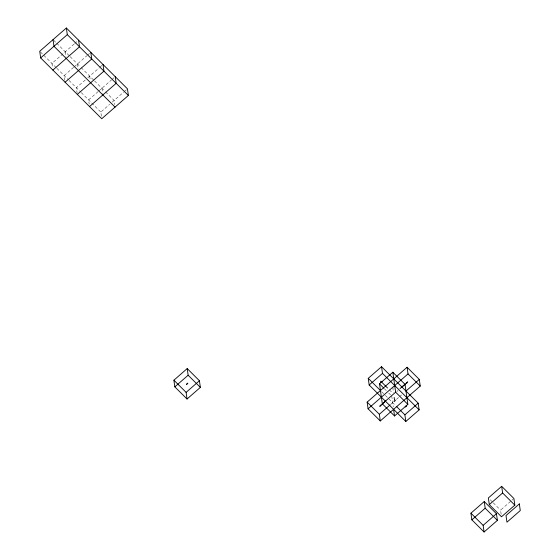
<?xml version="1.0" encoding="UTF-8"?>
<svg xmlns="http://www.w3.org/2000/svg" width="560" height="560" viewBox="0 0 560 560"><rect width="100%" height="100%" fill="white"/><g stroke="black" fill="none" stroke-linecap="round" stroke-linejoin="round"><path stroke-width="0.42" stroke-dasharray="2.8 2.1" d="M393.722 387.779L393.435 388.213M74.137 44.037L51.947 63.42L52.528 67.578M74.774 43.484L77.945 40.719M73.675 67.277L64.162 75.586L64.862 80.577M74.312 66.724L86.989 55.65M87.626 55.097L89.53 53.438M85.26 79.996L76.377 87.745L77.084 92.736M87.794 77.784L99.211 67.816M99.841 67.263L102.375 65.044M98.105 91.609L88.599 99.911L89.18 104.069M98.742 91.049L111.426 79.982M112.056 79.422L113.96 77.763M101.395 116.235L100.814 112.077L109.69 104.321M112.224 102.109L123.641 92.141M124.278 91.588L126.812 89.376M396.809 391.587L398.076 390.481M390.768 404.334L392.672 402.675M396.473 399.35L399.007 397.138M399.644 396.585L401.548 394.919M501.165 514.276L500.577 510.118L511.357 500.71M511.994 500.15L513.261 499.044M53.655 40.236L56.098 42.665M56.714 43.274L69.538 56.049M70.147 56.658L80.535 66.997M81.144 67.606L93.975 80.374M94.584 80.983L104.965 91.322M105.581 91.931L114.128 100.45L114.716 104.608M389.41 389.851L392.462 392.889M384.405 388.717L386.239 390.544M388.682 392.98L390.509 394.8M40.341 51.863L56.224 67.676M56.833 68.285L68.439 79.842M69.048 80.451L80.654 92.008M81.263 92.61L100.814 112.077M381.675 391.727L384.727 394.765M385.336 395.374L395.724 405.713M490.196 499.779L492.639 502.215M493.248 502.824L500.577 510.118M392.749 387.45L393.449 392.441M391.734 396.018L393.253 406.833M101.913 88.284L102.613 93.275M89.698 76.118L90.279 80.276M77.476 63.959L78.183 68.95M65.261 51.793L65.961 56.784"/><path stroke-width="0.84" d="M405.16 406.805C405.531 407.715 407.554 404.88 406.049 405.734M393.946 401.142C393.75 402.395 396.277 399.756 394.954 400.106M380.534 381.535L380.786 381.178M380.898 382.137C380.226 383.908 383.446 380.541 381.612 381.409M406.434 382.676C405.699 384.307 408.779 381.528 407.33 381.822M186.704 383.796C185.444 385.91 189.217 382.487 187.271 383.257M379.946 405.734C378.693 407.848 382.459 404.432 380.513 405.202M66.36 28L39.732 51.254L40.663 57.911L101.752 118.727L128.38 95.473L127.449 88.823L66.36 28L67.298 34.657L128.38 95.473M40.663 57.911L67.298 34.657M52.878 70.07L79.513 46.816L78.582 40.166M65.1 82.236L91.728 58.982L90.797 52.325M77.315 94.402L103.95 71.148L103.012 64.491M89.53 106.568L116.165 83.314L115.227 76.657M173.894 380.198L187.208 368.571L199.423 380.737L200.361 387.387L187.04 399.014L174.825 386.855L173.894 380.198L186.109 392.364L187.04 399.014M174.825 386.855L188.139 375.228L187.208 368.571M186.109 392.364L199.423 380.737M368.235 378.343L381.549 366.716L418.201 403.207L419.139 409.864L405.818 421.491L369.173 385L368.235 378.343L380.45 390.509M369.173 385L382.487 373.373L381.549 366.716M382.053 381.64L392.833 372.225L405.048 384.391L407.855 404.355L394.541 415.982L382.319 403.816L379.519 383.852L380.786 382.746M367.136 402.136L407.085 367.255L419.3 379.421L420.238 386.071L380.289 420.952L368.074 408.793L367.136 402.136L379.351 414.302L380.289 420.952M368.074 408.793L408.016 373.912L407.085 367.255M382.319 403.816L395.64 392.189L392.833 372.225M380.975 405.202L385.819 400.974M400.029 388.57L406.371 383.033M401.877 387.163L405.048 384.391M379.351 414.302L390.131 404.887M405.986 391.048L419.3 379.421M405.818 421.491L404.887 414.841L418.201 403.207M470.925 513.184L484.239 501.557L496.454 513.716L497.392 520.373L484.078 532L471.863 519.834L470.925 513.184L483.14 525.343L484.078 532M501.676 486.325L488.362 497.952L489.3 504.609L501.515 516.775L514.829 505.148L513.898 498.491L501.676 486.325L502.614 492.982L514.829 505.148M471.863 519.834L485.177 508.207L484.239 501.557M489.3 504.609L502.614 492.982M483.14 525.343L496.454 513.716M408.016 373.912L420.238 386.071M115.066 107.1L53.984 46.284L53.046 39.627M382.487 373.373L419.139 409.864M395.64 392.189L407.855 404.355M381.472 381.941L387.576 388.024M379.519 383.852L383.789 388.115M396.333 406.322L404.887 414.841M485.177 508.207L497.392 520.373M188.139 375.228L200.361 387.387M394.156 397.432L394.506 399.931M393.603 409.325L394.541 415.982M519.337 503.909L506.016 515.536L506.954 522.193L520.268 510.566L519.337 503.909"/></g></svg>
